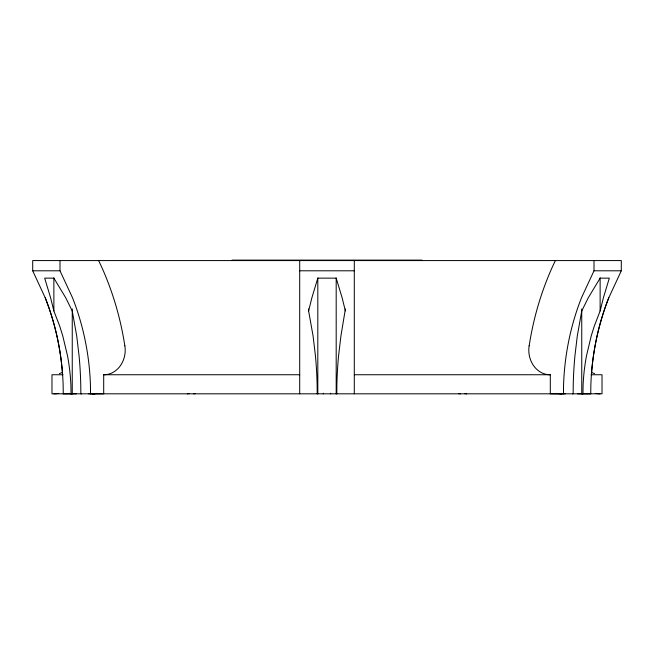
<?xml version="1.0" encoding="UTF-8"?>
<svg xmlns="http://www.w3.org/2000/svg" width="654" height="654" viewBox="0 0 654 654"><rect width="100%" height="100%" fill="white"/><g stroke="black" fill="none" stroke-linecap="round" stroke-linejoin="round"><path stroke-width="0.98" d="M345.386 308.95L340.922 335.993L338.559 355.89A205.315 102.653 90 0 0 336.851 386.22L336.802 393.88L336.189 393.872L336.189 277.917M317.811 277.917L317.811 393.872L317.198 393.88L317.149 386.22A205.315 102.653 90 0 0 315.441 355.89L313.078 335.993L308.614 310.952L311.909 297.676L317.811 278.138L336.189 278.138L342.091 297.676L345.386 310.952M581.749 308.95L581.749 393.872L582.967 393.88L583.066 386.22A205.315 205.315 0 0 1 586.483 355.89L591.208 335.993L594.257 326.207L600.127 310.952L603.421 297.676L609.324 278.138L600.127 278.138L588.33 297.676L581.749 310.952L577.286 335.993L574.923 355.89A205.315 102.653 -90 0 0 573.215 386.22L573.166 393.88L572.552 393.872M591.527 373.033A231.941 200.868 90 0 1 608.825 297.676L621.3 270.797L621.3 260.57L32.7 260.57L32.7 270.797L45.175 297.676A231.941 200.868 90 0 1 62.473 373.033M555.401 260.57L552.72 266.178A275.506 238.596 90 0 0 529.16 345.852M594.004 260.57L594.004 270.797L581.529 297.676A231.941 200.868 90 0 0 563.527 386.22L563.462 393.88L550.308 393.814L550.308 374.742L354.296 374.742M59.383 373.647L62.392 372.478M550.308 374.742L549.376 374.767A24.697 21.386 -90 0 1 529.111 345.843M81.448 393.872L80.834 393.88L80.785 386.22A205.315 102.653 90 0 0 79.077 355.89L76.714 335.993L72.251 310.952L65.67 297.676L53.873 278.138L44.676 278.138L50.579 297.676L53.873 310.952L59.743 326.207L62.792 335.993L67.525 355.89A205.315 205.315 0 0 1 70.934 386.22L71.033 393.88L72.251 393.872L72.251 308.95M76.395 393.814L63.25 393.88L63.176 386.22A231.941 200.868 -90 0 0 45.175 297.676M232.105 260.12L421.895 260.12M32.7 270.797L59.996 270.797L72.471 297.676A231.941 200.868 -90 0 1 90.473 386.22L90.538 393.88L103.692 393.814L103.692 374.742L299.704 374.742M299.704 270.797L354.296 270.797M594.004 270.797L621.3 270.797M63.021 374.742L51.977 374.742L51.977 393.814L602.023 393.814L602.023 374.742L590.979 374.742M577.605 393.814L590.75 393.88L590.824 386.22A231.941 200.868 -90 0 1 608.825 297.676M103.692 374.742L104.624 374.767A24.697 21.386 90 0 0 124.889 345.843M591.608 372.478L594.617 373.647M98.599 260.57L101.28 266.178A275.506 238.596 -90 0 1 124.84 345.852M600.127 277.827L600.127 310.952M354.296 260.57L354.296 393.88M330.638 393.234L330.638 393.88M323.362 393.234L323.362 393.88M308.614 308.95L308.614 310.952M299.704 260.57L299.704 393.88M59.996 260.57L59.996 270.797M53.873 277.827L53.873 310.952M58.713 393.389A43.761 43.761 0 0 1 53.963 393.855M189.235 393.52A43.761 21.876 -90 0 1 187.33 393.855M195.538 393.52A43.761 21.876 -90 0 1 193.633 393.855M92.672 393.414A43.761 37.899 90 0 1 88.723 393.855M460.367 393.855A43.761 21.876 90 0 1 458.462 393.52M466.67 393.855A43.761 21.876 90 0 1 464.765 393.52M561.639 393.855A43.761 37.899 90 0 1 557.69 393.414M565.277 393.855A43.761 37.899 90 0 1 561.328 393.414M600.037 393.855A43.761 43.761 0 0 1 595.287 393.389M92.361 393.855A43.761 37.899 90 0 0 96.31 393.414A43.761 37.899 -90 0 1 92.361 393.855"/></g></svg>
